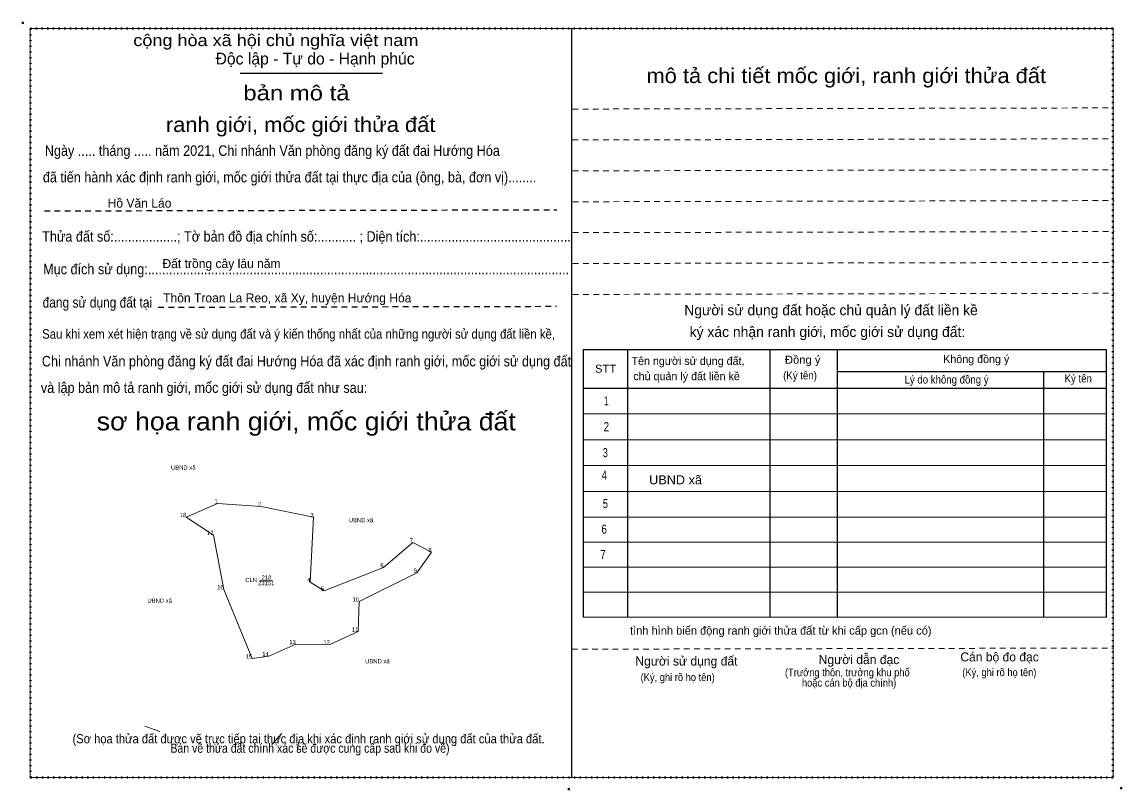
# Model space of a CAD drawing. Header units: metres. Extents: x 552190 to 555381, y 1816982 to 1819497.
# Drawn here: x 552190 to 553472, y 1818047 to 1818942 of the extents above; entities that cross this region are included whole.
import ezdxf
from ezdxf.enums import TextEntityAlignment as Align

# ---------------------------------------------------------------- set-up
doc = ezdxf.new("R2010")
doc.units = ezdxf.units.M
doc.header["$LTSCALE"] = 4.4
doc.header["$PDMODE"] = 32
doc.header["$PDSIZE"] = 2.2
doc.linetypes.add('DOTTED', pattern=[1.5, 0.3, -1.2])
doc.linetypes.add('SHORT_DASHED', pattern=[2.7, 1.5, -1.2])
for name, color, linetype, lineweight in [('1', 7, 'SHORT_DASHED', 13), ('10', 7, 'Continuous', 13), ('2', 7, 'Continuous', 13), ('63', 7, 'Continuous', 13)]:
    doc.layers.add(name, color=color, linetype=linetype, lineweight=lineweight)
doc.layers.add('16', color=7, linetype='Continuous')

msp = doc.modelspace()

# ---------------------------------------------------------------- linework, layer by layer
at = {"layer": '1'}
for p, q in [((552831.77, 1818840.22), (553462.91, 1818841.6)), ((552831.83, 1818804.22), (553462.97, 1818805.6)), ((552831.95, 1818768.22), (553463.09, 1818769.6)), ((552832.01, 1818732.22), (553463.15, 1818733.6)), ((552832.07, 1818696.22), (553463.21, 1818697.6)), ((552832.19, 1818660.22), (553463.33, 1818661.6)), ((552832.25, 1818624.22), (553463.39, 1818625.6)), ((552830.99, 1818210.82), (553462.13, 1818212.2))]:
    msp.add_line(p, q, dxfattribs=at)
at = {"layer": '1', "lineweight": 25}
for p, q in [((552216.05, 1818721.6), (552813.35, 1818722.92)), ((552348.71, 1818609.4), (552812.87, 1818610.42))]:
    msp.add_line(p, q, dxfattribs=at)
at = {"layer": '1', "linetype": 'DOTTED', "lineweight": 53}
msp.add_lwpolyline([(552199.61, 1818934.3), (553461.83, 1818934.3), (553461.83, 1818061.36), (552199.61, 1818061.36)], close=True, dxfattribs=at)
at = {"layer": '1', "linetype": 'Continuous'}
msp.add_lwpolyline([(552417.85, 1818380.73), (552468.63, 1818377.07), (552529.85, 1818364.6), (552526, 1818289.04), (552542.23, 1818278.85), (552611.43, 1818306.18), (552645.51, 1818335.25), (552667.47, 1818323.94), (552650.21, 1818299.94), (552582.85, 1818266.27), (552581.93, 1818231.35), (552548.82, 1818216.34), (552509.12, 1818216.68), (552477.49, 1818202.64), (552458.25, 1818200.02), (552425.06, 1818280.59), (552413.15, 1818343.78), (552381.47, 1818364.73)], close=True, dxfattribs=at)
at = {"layer": '10'}
msp.add_line((552333.19, 1818121.16), (552350.6, 1818114.77), dxfattribs=at)
msp.add_lwpolyline([(552413.15, 1818343.78), (552425.06, 1818280.59), (552458.25, 1818200.02), (552477.49, 1818202.64), (552509.12, 1818216.68), (552548.82, 1818216.34), (552581.93, 1818231.35), (552582.85, 1818266.27), (552650.21, 1818299.94), (552667.47, 1818323.94), (552645.51, 1818335.25), (552611.43, 1818306.18), (552542.23, 1818278.85), (552526, 1818289.04), (552529.85, 1818364.6), (552468.63, 1818377.07), (552417.85, 1818380.73), (552381.47, 1818364.73)], close=True, dxfattribs=at)
at = {"layer": '2', "lineweight": 25}
for p, q in [((552444.17, 1818881.91), (552610.09, 1818881.91)), ((552895.63, 1818559.57), (552895.63, 1818248.12)), ((553061.69, 1818559.57), (553061.69, 1818248.12)), ((553140.26, 1818559.57), (553140.26, 1818248.12)), ((553140.26, 1818534.43), (553454.44, 1818534.43)), ((553380.69, 1818534.43), (553380.69, 1818248.12)), ((552843.99, 1818515.02), (553454.44, 1818515.02))]:
    msp.add_line(p, q, dxfattribs=at)
at = {"layer": '2'}
for p, q in [((552843.99, 1818484.92), (553454.44, 1818484.92)), ((552843.99, 1818454.82), (553454.44, 1818454.82)), ((552843.99, 1818424.72), (553454.44, 1818424.72)), ((552843.99, 1818394.62), (553454.44, 1818394.62)), ((552843.99, 1818364.52), (553454.44, 1818364.52)), ((552843.99, 1818335.42), (553454.44, 1818335.42)), ((552843.99, 1818306.32), (553454.44, 1818306.32)), ((552843.99, 1818277.22), (553454.44, 1818277.22)), ((552843.99, 1818248.12), (553454.44, 1818248.12))]:
    msp.add_line(p, q, dxfattribs=at)
for points in [[(552199.62, 1818061.37), (552199.6, 1818061.37), (552199.6, 1818934.29), (552830.72, 1818934.29), (552830.72, 1818934.27)], [(552830.72, 1818934.27), (552830.72, 1818061.37), (552199.62, 1818061.37)], [(552830.73, 1818934.28), (553461.85, 1818934.28), (553461.85, 1818061.35)], [(553461.84, 1818061.35), (552830.73, 1818061.35), (552830.73, 1818934.27)], [(552830.74, 1818934.28), (553461.86, 1818934.28), (553461.86, 1818061.35), (553461.84, 1818061.35)], [(553461.84, 1818061.35), (552830.74, 1818061.35), (552830.74, 1818934.27)]]:
    msp.add_lwpolyline(points, dxfattribs=at)
at = {"layer": '2', "lineweight": 25}
msp.add_lwpolyline([(553454.44, 1818248.12), (553454.44, 1818559.57), (552843.99, 1818559.57), (552843.99, 1818248.12)], dxfattribs=at)
at = {"layer": '2'}
for p in [(552190.99, 1818940.58), (552827.33, 1818047.89), (553471.23, 1818048.96)]:
    msp.add_point(p, dxfattribs=at)
at = {"layer": '63'}
for p, q in [((552467.31, 1818290.52), (552482.04, 1818290.42)), ((552481.15, 1818099.8), (552492.7, 1818112.56)), ((552512.17, 1818102), (552510.65, 1818091.6))]:
    msp.add_line(p, q, dxfattribs=at)

# ---------------------------------------------------------------- texts
at = {"layer": '1'}
for s, height, width, p in [('218', 5, 0.85, (552474.945, 1818291.76)), ('CLN', 5, 0.95, (552457.165, 1818289.02)), ('23151', 5, 0.85, (552474.64, 1818285.37)), ('(Sơ họa thửa đất được vẽ trực tiếp tại thực địa khi xác định ranh giới sử dụng đất của thửa đất.', 10.8, 0.9, (552523.97, 1818101.14)), (' Bản vẽ thửa đất chính xác sẽ được cung cấp sau khi đo vẽ)', 10.8, 0.85, (552523.94, 1818090.16))]:
    msp.add_text(s, height=height, dxfattribs=dict(at, width=width)).set_placement(p, align=Align.CENTER)
at = {"layer": '16'}
for s, height, width, p in [('Ngày ..... tháng ..... năm 2021, Chi nhánh Văn phòng đăng ký đất đai Hướng Hóa', 12.24, 0.9, (552216.47, 1818785.74)), (' đã tiến hành xác định ranh giới, mốc giới thửa đất tại thực địa của (ông, bà, đơn vị)........', 12.24, 0.9, (552210.11, 1818754.78)), ('Thửa đất số:..................; Tờ bản đồ địa chính số:........... ; Diện tích:...........................................', 12.24, 0.9, (552213.41, 1818685.72)), ('Mục đích sử dụng:........................................................................................................................', 12.24, 0.9, (552214.55, 1818647.74)), ('đang sử dụng đất tại', 12.24, 0.85, (552213.95, 1818608.86)), ('Sau khi xem xét hiện trạng về sử dụng đất và ý kiến thống nhất của những người sử dụng đất liền kề,', 11.02, 0.9, (552213.35, 1818572.68)), ('Chi nhánh Văn phòng đăng ký đất đai Hướng Hóa đã xác định ranh giới, mốc giới sử dụng đất', 12.24, 0.9, (552213.05, 1818540.34)), (' và lập bản mô tả ranh giới, mốc giới sử dụng đất như sau:', 12.24, 0.9, (552207.77, 1818509.5))]:
    msp.add_text(s, height=height, dxfattribs=dict(at, width=width)).set_placement(p)
at = {"layer": '2'}
for s, height, width, p in [('cộng hòa xã hội chủ nghĩa việt nam', 13.69, 1.15, (552319.67, 1818913.6)), ('Đồng ý', 9.331, 1.05, (553079.33, 1818543.52)), ('STT', 9.331, 1.05, (552857.87, 1818533.02)), ('(Ký tên)', 9.331, 0.9, (553077.29, 1818525.22)), ('Lý do không đồng ý', 9.331, 0.9, (553218.77, 1818520.42)), ('Ký tên', 9.331, 0.9, (553405.37, 1818521.68)), ('UBND xã', 10.53, 1.05, (552921.03, 1818402.98)), ('(Ký, ghi rõ họ tên)', 9.03, 0.9, (552911.09, 1818173.68)), ('(Ký, ghi rõ họ tên)', 9.03, 0.9, (553286.15, 1818179.44))]:
    msp.add_text(s, height=height, dxfattribs=dict(at, width=width)).set_placement(p)
for s, height, p in [('Độc lập - Tự do - Hạnh phúc', 13.69, (552415.55, 1818892.18)), ('Hồ Văn Láo', 10.53, (552289.71, 1818725.34)), ('Đất trồng cây lâu năm', 10.53, (552353.63, 1818654.94)), ('Thôn Troan La Reo, xã Xy, huyện Hướng Hóa', 10.53, (552354.43, 1818614.96)), ('Người sử dụng đất hoặc chủ quản lý đất liền kề ', 12.12, (552961.97, 1818599.98)), ('ký xác nhận ranh giới, mốc giới sử dụng đất:', 12.12, (552968.27, 1818574.6)), ('Tên người sử dụng đất,', 9.331, (552900.47, 1818542.08)), ('Không đồng ý', 9.331, (553263.89, 1818544.3)), ('chủ quản lý đất liền kề', 9.331, (552902.63, 1818524.32)), ('tình hình biến động ranh giới thửa đất từ khi cấp gcn (nếu có)', 9.631, (552898.79, 1818227.8)), ('Người dẫn đạc', 10.56, (553118.69, 1818193.48)), ('Cán bộ đo đạc', 10.51, (553283.87, 1818196.6)), ('Người sử dụng đất', 10.54, (552905.03, 1818191.8))]:
    msp.add_text(s, height=height, dxfattribs=at).set_placement(p)
for s, height, width, p in [('mô tả chi tiết mốc giới, ranh giới thửa đất', 17.34, 1.1, (553150.875, 1818870.52)), ('bản mô tả', 17.34, 1.2, (552509.86, 1818850.36)), ('ranh giới, mốc giới thửa đất', 17.34, 1.1, (552514.735, 1818813.52)), ('1', 10.54, 0.7, (552871.1, 1818494.92)), ('sơ họa ranh giới, mốc giới thửa đất', 21.16, 1.1, (552521.335, 1818465.82)), ('2', 10.54, 0.8, (552871.175, 1818464.86)), ('3', 10.54, 0.75, (552869.96, 1818434.62)), ('4', 10.54, 0.8, (552868.805, 1818408.34)), ('5', 10.54, 0.75, (552870.04, 1818375.28)), ('6', 10.54, 0.8, (552868.655, 1818345.46)), ('7', 10.56, 0.8, (552867.24, 1818316)), ('(Trưởng thôn, trưởng khu phố', 9.03, 0.9, (553152.115, 1818179.32)), ('hoặc cán bộ địa chính)', 9.03, 0.9, (553154.17, 1818167.26))]:
    msp.add_text(s, height=height, dxfattribs=dict(at, width=width)).set_placement(p, align=Align.CENTER)
at = {"layer": '63', "width": 0.9}
for p in [(552377.89, 1818420.15), (552585.18, 1818358.75), (552350.39, 1818264.88), (552604.22, 1818194.31)]:
    msp.add_text('UBND xã', height=5, dxfattribs=at).set_placement(p, align=Align.CENTER)
at = {"layer": '63'}
for s, width, p in [(' 1', 0.75, (552417.85, 1818380.73)), (' 2', 0.85, (552468.63, 1818377.07)), (' 18', 0.85, (552381.47, 1818364.73)), (' 3', 0.8, (552529.85, 1818364.6)), (' 17', 0.85, (552413.15, 1818343.78)), (' 7', 0.8, (552645.51, 1818335.25)), (' 8', 0.8, (552667.47, 1818323.94)), (' 6', 0.85, (552611.43, 1818306.18)), (' 9', 0.85, (552650.21, 1818299.94)), (' 16', 0.85, (552425.06, 1818280.59)), (' 4', 0.85, (552526, 1818289.04)), (' 5', 0.8, (552542.23, 1818278.85)), (' 10', 0.85, (552582.85, 1818266.27)), (' 11', 0.8, (552581.93, 1818231.35)), (' 13', 0.85, (552509.12, 1818216.68)), (' 12', 0.85, (552548.82, 1818216.34)), (' 15', 0.85, (552458.25, 1818200.02)), (' 14', 0.85, (552477.49, 1818202.64))]:
    msp.add_text(s, height=5, dxfattribs=dict(at, width=width)).set_placement(p, align=Align.RIGHT)

doc.saveas('drawing.dxf')
